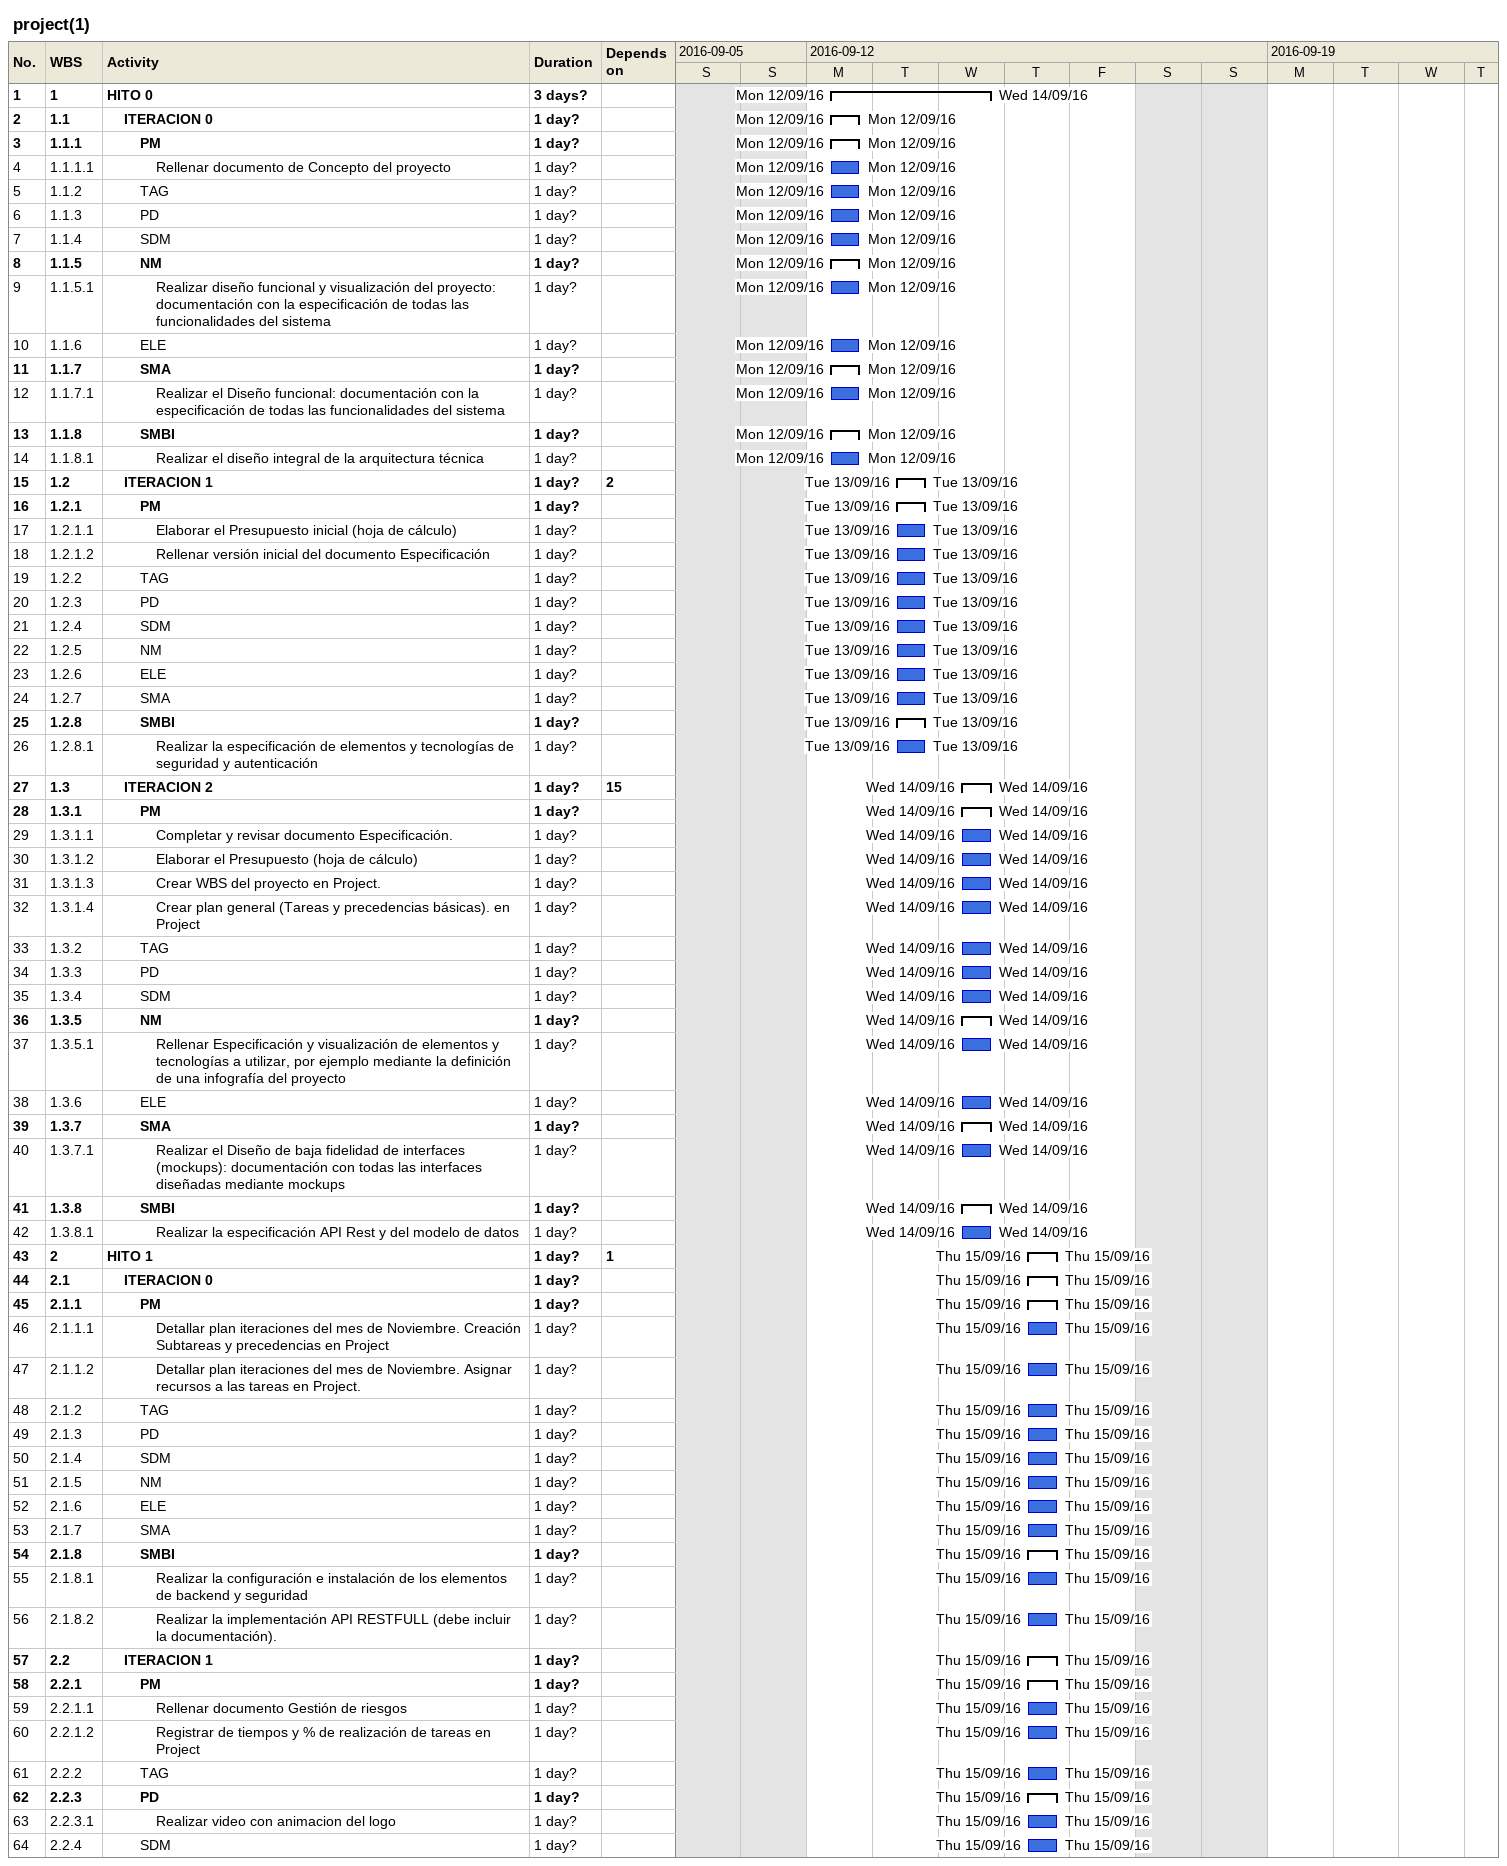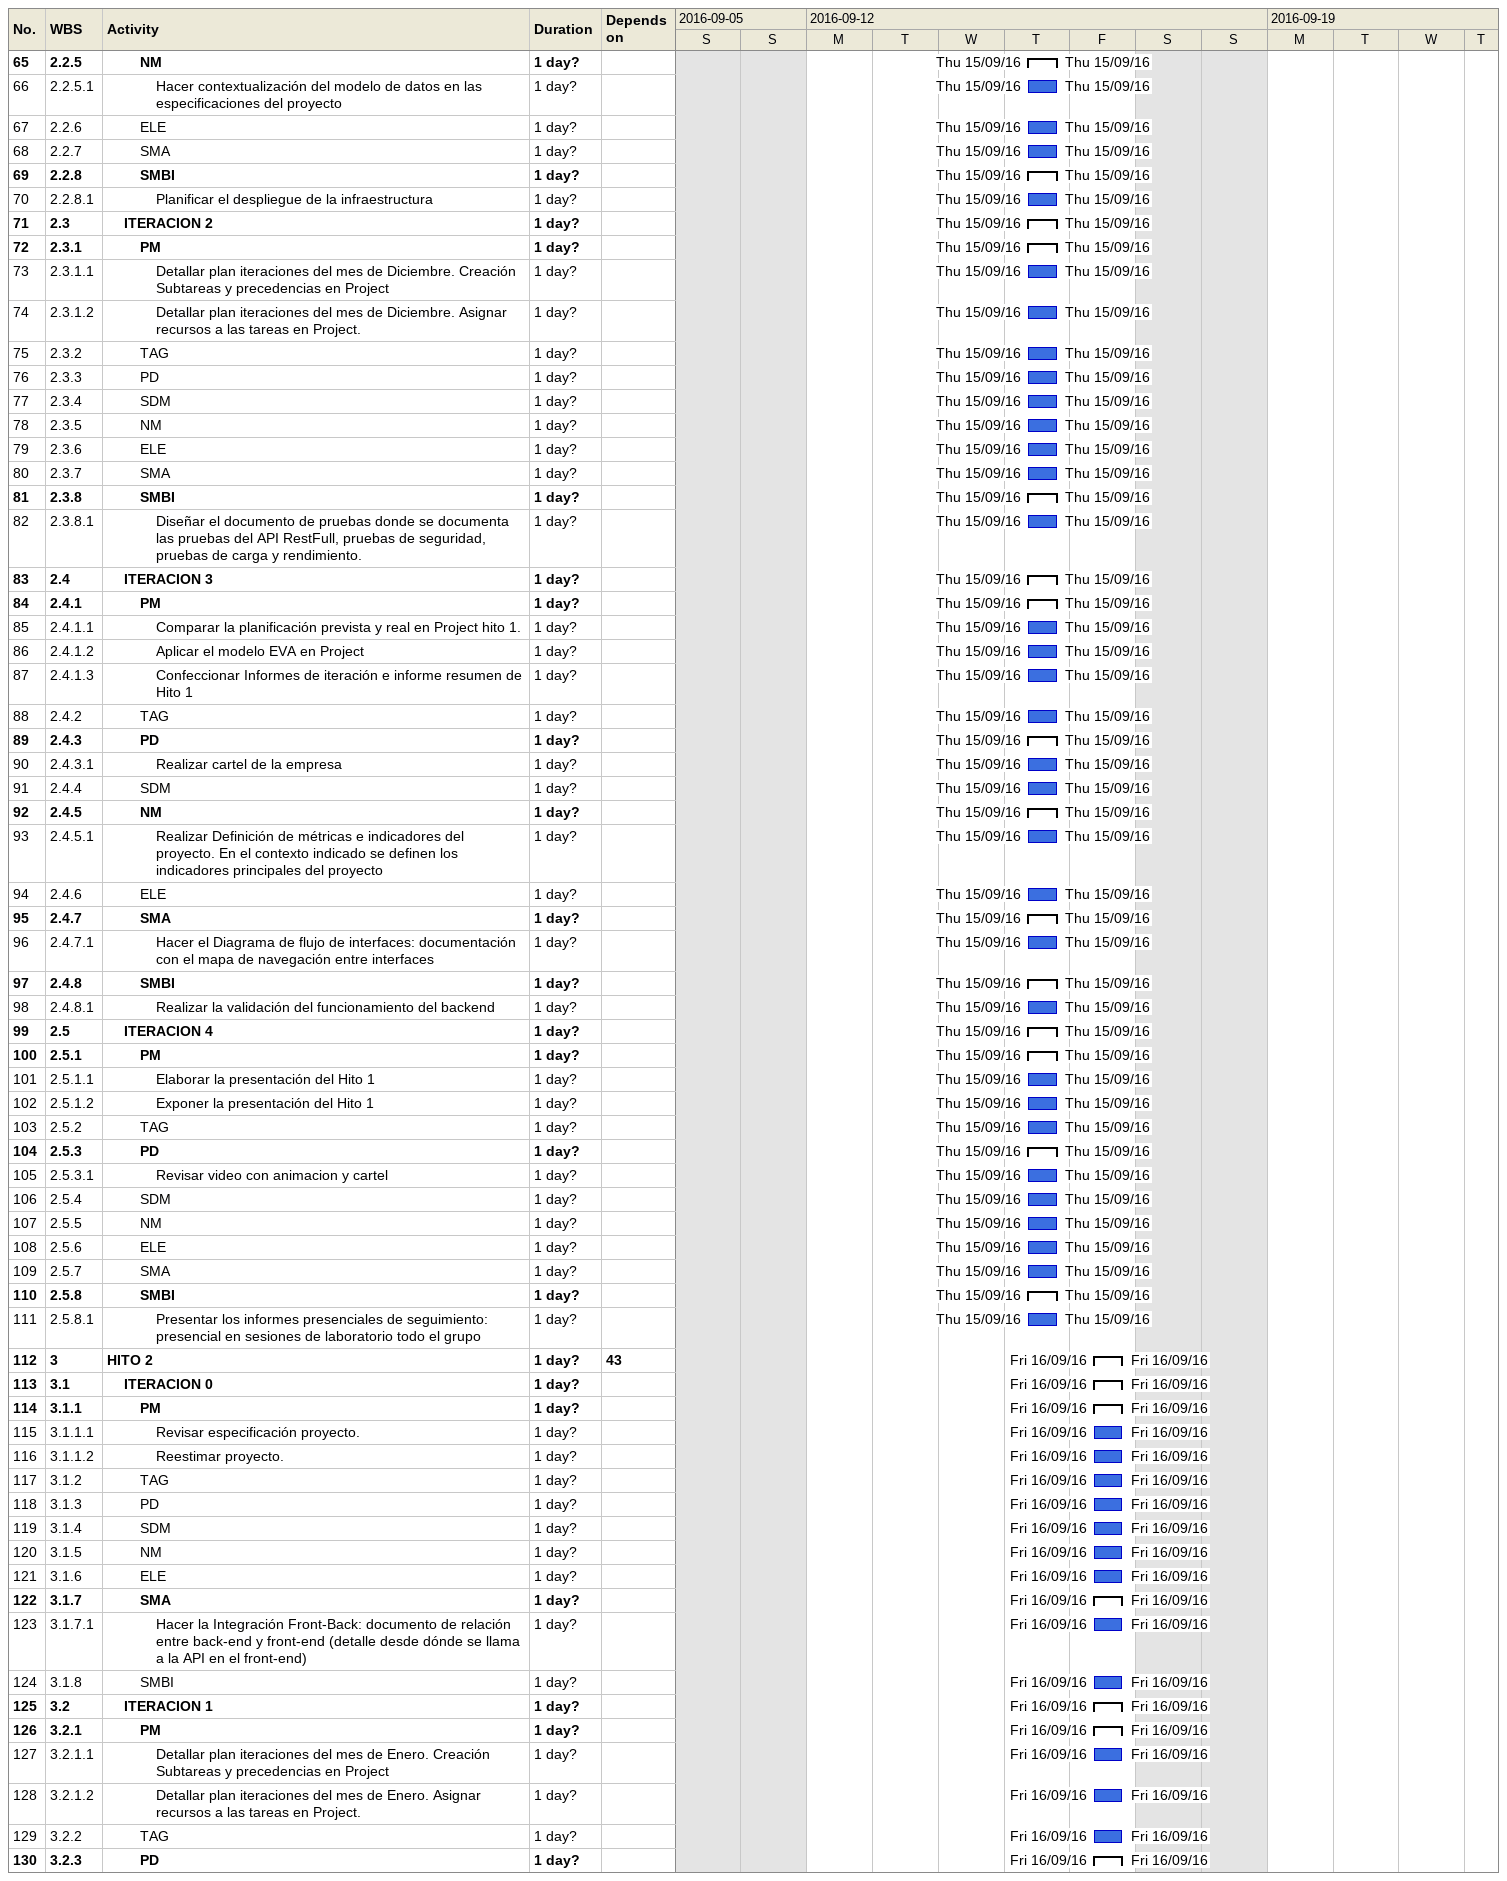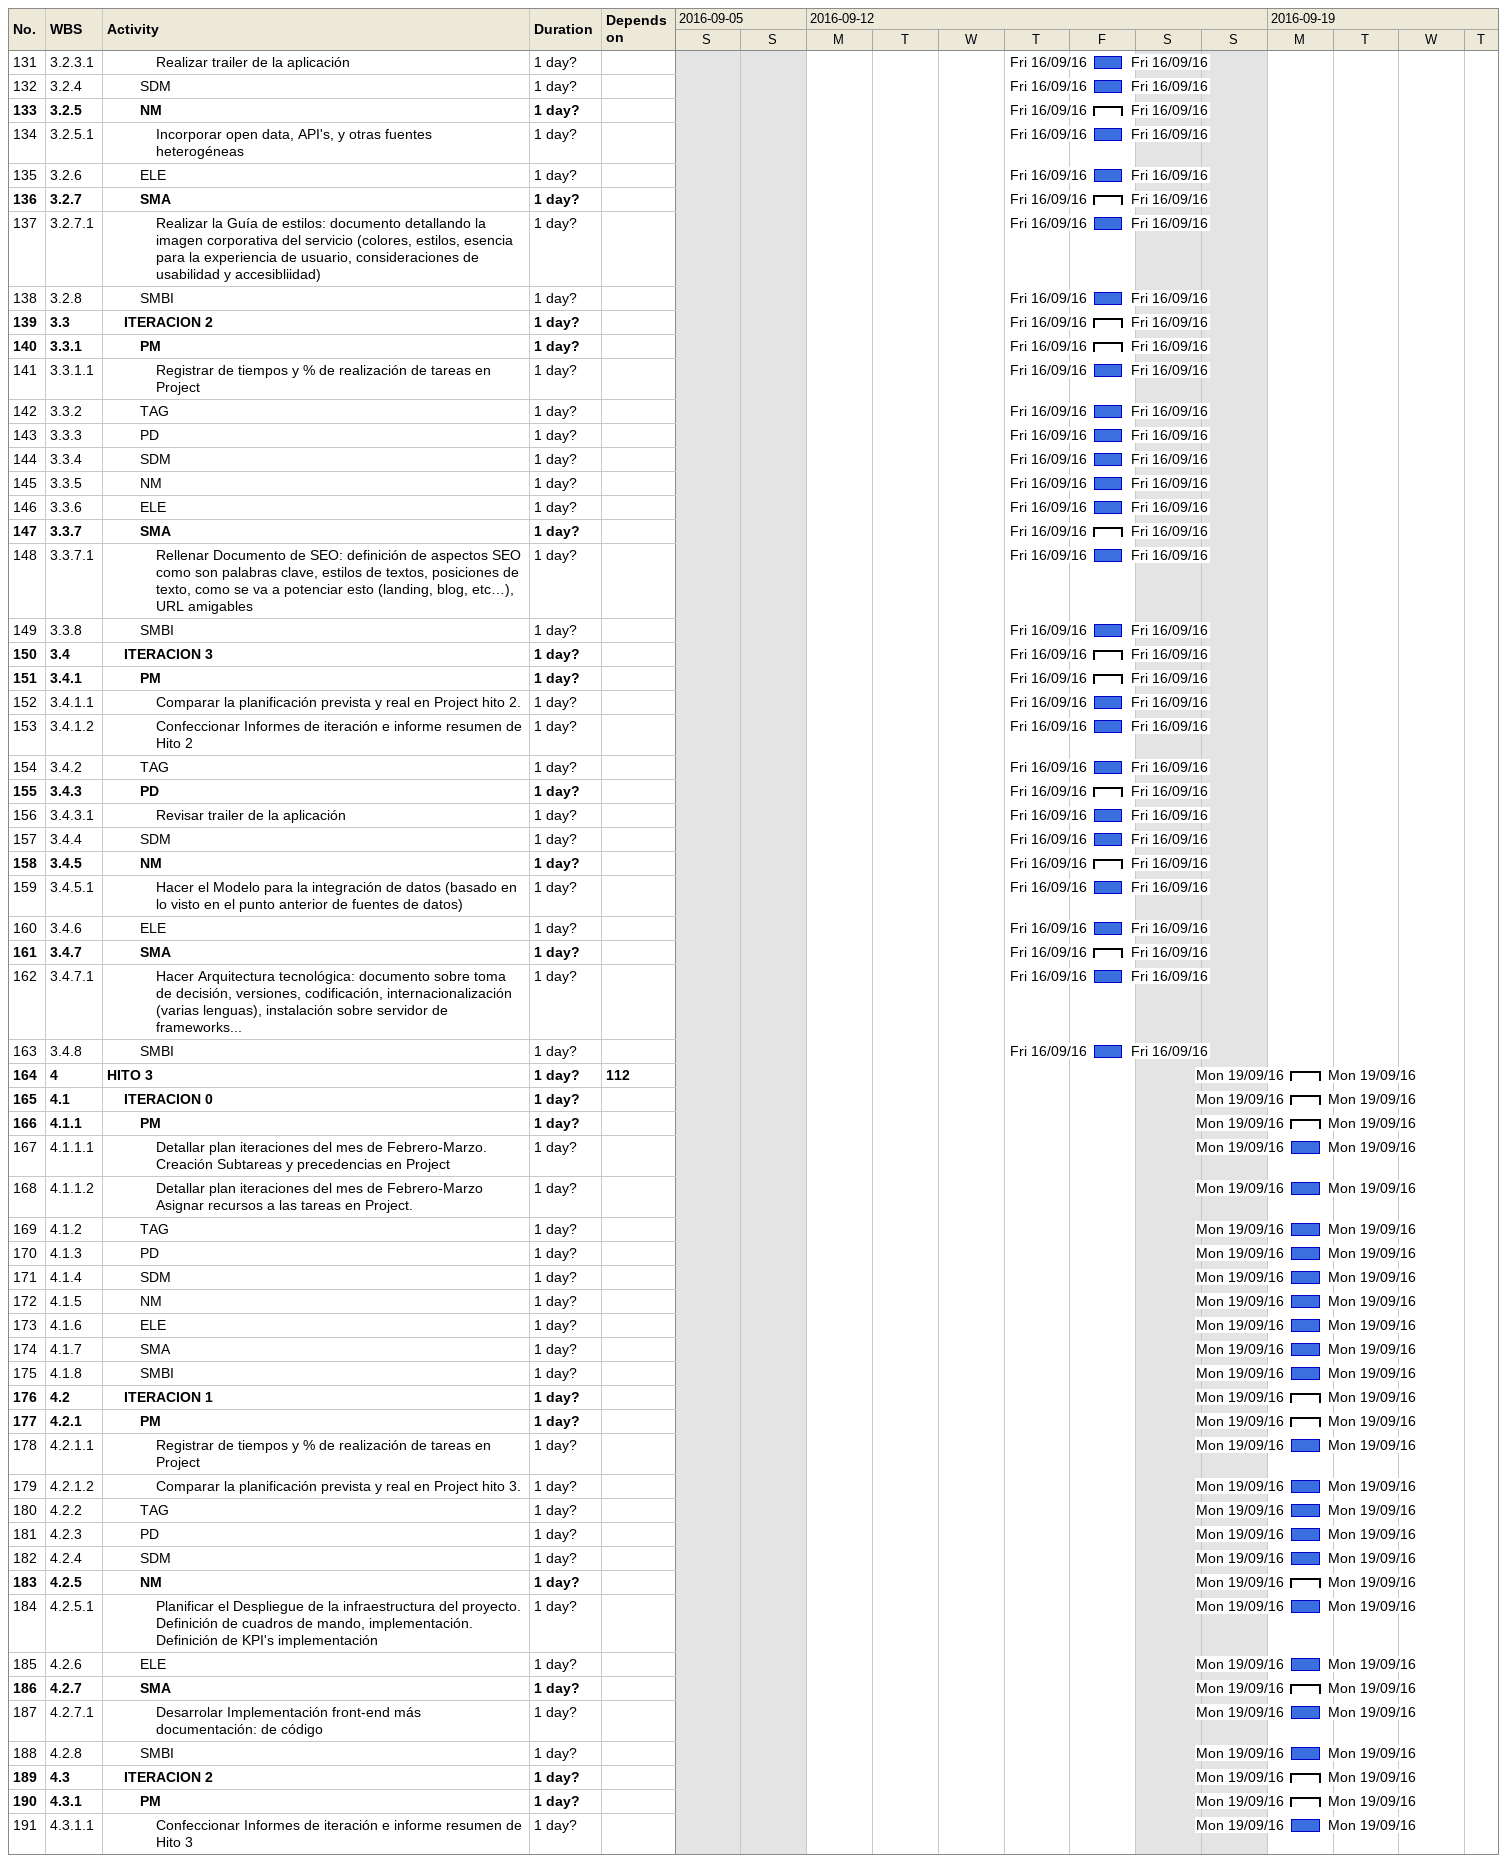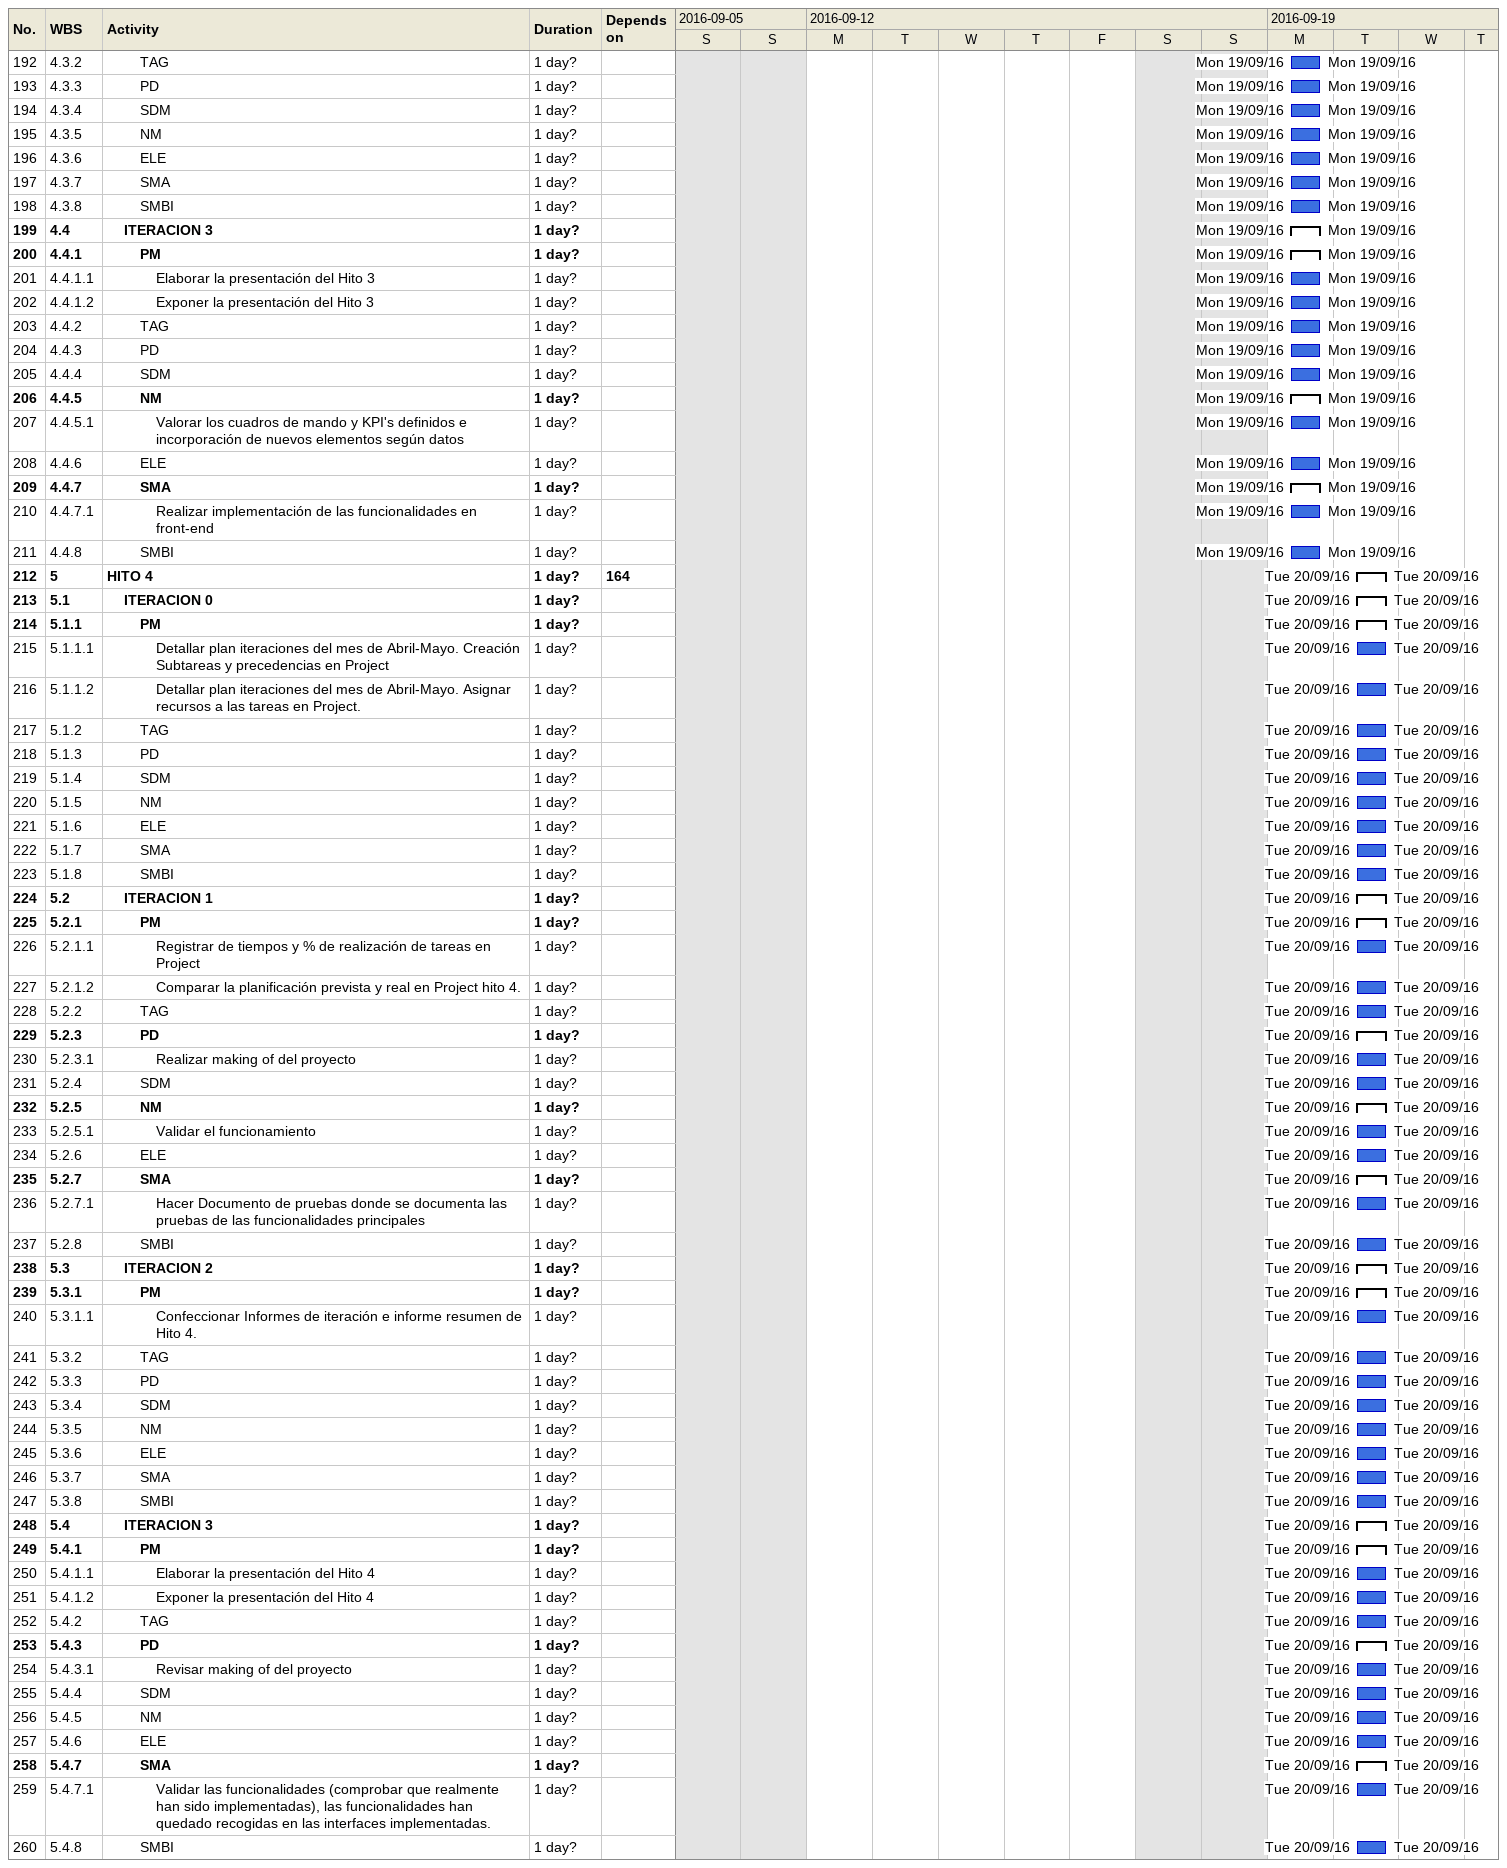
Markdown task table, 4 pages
project(1)

| ID | WBS | Task | Duration | Start | Finish | Predecessors |
|---|---|---|---|---|---|---|
| 1 | 1 | **HITO 0** | 3d? | 2016-09-12 | 2016-09-14 |  |
| 2 | 1.1 | **ITERACION 0** | 1d? | 2016-09-12 | 2016-09-12 |  |
| 3 | 1.1.1 | **PM** | 1d? | 2016-09-12 | 2016-09-12 |  |
| 4 | 1.1.1.1 | Rellenar documento de Concepto del proyecto | 1d? | 2016-09-12 | 2016-09-12 |  |
| 5 | 1.1.2 | TAG | 1d? | 2016-09-12 | 2016-09-12 |  |
| 6 | 1.1.3 | PD | 1d? | 2016-09-12 | 2016-09-12 |  |
| 7 | 1.1.4 | SDM | 1d? | 2016-09-12 | 2016-09-12 |  |
| 8 | 1.1.5 | **NM** | 1d? | 2016-09-12 | 2016-09-12 |  |
| 9 | 1.1.5.1 | Realizar diseño funcional y visualización del proyecto: documentación con la especificación de todas las funcionalidades del sistema | 1d? | 2016-09-12 | 2016-09-12 |  |
| 10 | 1.1.6 | ELE | 1d? | 2016-09-12 | 2016-09-12 |  |
| 11 | 1.1.7 | **SMA** | 1d? | 2016-09-12 | 2016-09-12 |  |
| 12 | 1.1.7.1 | Realizar el Diseño funcional: documentación con la especificación de todas las funcionalidades del sistema | 1d? | 2016-09-12 | 2016-09-12 |  |
| 13 | 1.1.8 | **SMBI** | 1d? | 2016-09-12 | 2016-09-12 |  |
| 14 | 1.1.8.1 | Realizar el diseño integral de la arquitectura técnica | 1d? | 2016-09-12 | 2016-09-12 |  |
| 15 | 1.2 | **ITERACION 1** | 1d? | 2016-09-13 | 2016-09-13 | 2 |
| 16 | 1.2.1 | **PM** | 1d? | 2016-09-13 | 2016-09-13 |  |
| 17 | 1.2.1.1 | Elaborar el Presupuesto inicial (hoja de cálculo) | 1d? | 2016-09-13 | 2016-09-13 |  |
| 18 | 1.2.1.2 | Rellenar versión inicial del documento Especificación | 1d? | 2016-09-13 | 2016-09-13 |  |
| 19 | 1.2.2 | TAG | 1d? | 2016-09-13 | 2016-09-13 |  |
| 20 | 1.2.3 | PD | 1d? | 2016-09-13 | 2016-09-13 |  |
| 21 | 1.2.4 | SDM | 1d? | 2016-09-13 | 2016-09-13 |  |
| 22 | 1.2.5 | NM | 1d? | 2016-09-13 | 2016-09-13 |  |
| 23 | 1.2.6 | ELE | 1d? | 2016-09-13 | 2016-09-13 |  |
| 24 | 1.2.7 | SMA | 1d? | 2016-09-13 | 2016-09-13 |  |
| 25 | 1.2.8 | **SMBI** | 1d? | 2016-09-13 | 2016-09-13 |  |
| 26 | 1.2.8.1 | Realizar la especificación de elementos y tecnologías de seguridad y autenticación | 1d? | 2016-09-13 | 2016-09-13 |  |
| 27 | 1.3 | **ITERACION 2** | 1d? | 2016-09-14 | 2016-09-14 | 15 |
| 28 | 1.3.1 | **PM** | 1d? | 2016-09-14 | 2016-09-14 |  |
| 29 | 1.3.1.1 | Completar y revisar documento Especificación. | 1d? | 2016-09-14 | 2016-09-14 |  |
| 30 | 1.3.1.2 | Elaborar el Presupuesto (hoja de cálculo) | 1d? | 2016-09-14 | 2016-09-14 |  |
| 31 | 1.3.1.3 | Crear WBS del proyecto en Project. | 1d? | 2016-09-14 | 2016-09-14 |  |
| 32 | 1.3.1.4 | Crear plan general (Tareas y precedencias básicas). en Project | 1d? | 2016-09-14 | 2016-09-14 |  |
| 33 | 1.3.2 | TAG | 1d? | 2016-09-14 | 2016-09-14 |  |
| 34 | 1.3.3 | PD | 1d? | 2016-09-14 | 2016-09-14 |  |
| 35 | 1.3.4 | SDM | 1d? | 2016-09-14 | 2016-09-14 |  |
| 36 | 1.3.5 | **NM** | 1d? | 2016-09-14 | 2016-09-14 |  |
| 37 | 1.3.5.1 | Rellenar Especificación y visualización de elementos y tecnologías a utilizar, por ejemplo mediante la definición de una infografía del proyecto | 1d? | 2016-09-14 | 2016-09-14 |  |
| 38 | 1.3.6 | ELE | 1d? | 2016-09-14 | 2016-09-14 |  |
| 39 | 1.3.7 | **SMA** | 1d? | 2016-09-14 | 2016-09-14 |  |
| 40 | 1.3.7.1 | Realizar el Diseño de baja fidelidad de interfaces (mockups): documentación con todas las interfaces diseñadas mediante mockups | 1d? | 2016-09-14 | 2016-09-14 |  |
| 41 | 1.3.8 | **SMBI** | 1d? | 2016-09-14 | 2016-09-14 |  |
| 42 | 1.3.8.1 | Realizar la especificación API Rest y del modelo de datos | 1d? | 2016-09-14 | 2016-09-14 |  |
| 43 | 2 | **HITO 1** | 1d? | 2016-09-15 | 2016-09-15 | 1 |
| 44 | 2.1 | **ITERACION 0** | 1d? | 2016-09-15 | 2016-09-15 |  |
| 45 | 2.1.1 | **PM** | 1d? | 2016-09-15 | 2016-09-15 |  |
| 46 | 2.1.1.1 | Detallar plan iteraciones del mes de Noviembre. Creación Subtareas y precedencias en Project | 1d? | 2016-09-15 | 2016-09-15 |  |
| 47 | 2.1.1.2 | Detallar plan iteraciones del mes de Noviembre. Asignar recursos a las tareas en Project. | 1d? | 2016-09-15 | 2016-09-15 |  |
| 48 | 2.1.2 | TAG | 1d? | 2016-09-15 | 2016-09-15 |  |
| 49 | 2.1.3 | PD | 1d? | 2016-09-15 | 2016-09-15 |  |
| 50 | 2.1.4 | SDM | 1d? | 2016-09-15 | 2016-09-15 |  |
| 51 | 2.1.5 | NM | 1d? | 2016-09-15 | 2016-09-15 |  |
| 52 | 2.1.6 | ELE | 1d? | 2016-09-15 | 2016-09-15 |  |
| 53 | 2.1.7 | SMA | 1d? | 2016-09-15 | 2016-09-15 |  |
| 54 | 2.1.8 | **SMBI** | 1d? | 2016-09-15 | 2016-09-15 |  |
| 55 | 2.1.8.1 | Realizar la configuración e instalación de los elementos de backend y seguridad | 1d? | 2016-09-15 | 2016-09-15 |  |
| 56 | 2.1.8.2 | Realizar la implementación API RESTFULL (debe incluir la documentación). | 1d? | 2016-09-15 | 2016-09-15 |  |
| 57 | 2.2 | **ITERACION 1** | 1d? | 2016-09-15 | 2016-09-15 |  |
| 58 | 2.2.1 | **PM** | 1d? | 2016-09-15 | 2016-09-15 |  |
| 59 | 2.2.1.1 | Rellenar documento Gestión de riesgos | 1d? | 2016-09-15 | 2016-09-15 |  |
| 60 | 2.2.1.2 | Registrar de tiempos y % de realización de tareas en Project | 1d? | 2016-09-15 | 2016-09-15 |  |
| 61 | 2.2.2 | TAG | 1d? | 2016-09-15 | 2016-09-15 |  |
| 62 | 2.2.3 | **PD** | 1d? | 2016-09-15 | 2016-09-15 |  |
| 63 | 2.2.3.1 | Realizar video con animacion del logo | 1d? | 2016-09-15 | 2016-09-15 |  |
| 64 | 2.2.4 | SDM | 1d? | 2016-09-15 | 2016-09-15 |  |
| 65 | 2.2.5 | **NM** | 1d? | 2016-09-15 | 2016-09-15 |  |
| 66 | 2.2.5.1 | Hacer contextualización del modelo de datos en las especificaciones del proyecto | 1d? | 2016-09-15 | 2016-09-15 |  |
| 67 | 2.2.6 | ELE | 1d? | 2016-09-15 | 2016-09-15 |  |
| 68 | 2.2.7 | SMA | 1d? | 2016-09-15 | 2016-09-15 |  |
| 69 | 2.2.8 | **SMBI** | 1d? | 2016-09-15 | 2016-09-15 |  |
| 70 | 2.2.8.1 | Planificar el despliegue de la infraestructura | 1d? | 2016-09-15 | 2016-09-15 |  |
| 71 | 2.3 | **ITERACION 2** | 1d? | 2016-09-15 | 2016-09-15 |  |
| 72 | 2.3.1 | **PM** | 1d? | 2016-09-15 | 2016-09-15 |  |
| 73 | 2.3.1.1 | Detallar plan iteraciones del mes de Diciembre. Creación Subtareas y precedencias en Project | 1d? | 2016-09-15 | 2016-09-15 |  |
| 74 | 2.3.1.2 | Detallar plan iteraciones del mes de Diciembre. Asignar recursos a las tareas en Project. | 1d? | 2016-09-15 | 2016-09-15 |  |
| 75 | 2.3.2 | TAG | 1d? | 2016-09-15 | 2016-09-15 |  |
| 76 | 2.3.3 | PD | 1d? | 2016-09-15 | 2016-09-15 |  |
| 77 | 2.3.4 | SDM | 1d? | 2016-09-15 | 2016-09-15 |  |
| 78 | 2.3.5 | NM | 1d? | 2016-09-15 | 2016-09-15 |  |
| 79 | 2.3.6 | ELE | 1d? | 2016-09-15 | 2016-09-15 |  |
| 80 | 2.3.7 | SMA | 1d? | 2016-09-15 | 2016-09-15 |  |
| 81 | 2.3.8 | **SMBI** | 1d? | 2016-09-15 | 2016-09-15 |  |
| 82 | 2.3.8.1 | Diseñar el documento de pruebas donde se documenta las pruebas del API RestFull, pruebas de seguridad, pruebas de carga y rendimiento. | 1d? | 2016-09-15 | 2016-09-15 |  |
| 83 | 2.4 | **ITERACION 3** | 1d? | 2016-09-15 | 2016-09-15 |  |
| 84 | 2.4.1 | **PM** | 1d? | 2016-09-15 | 2016-09-15 |  |
| 85 | 2.4.1.1 | Comparar la planificación prevista y real en Project hito 1. | 1d? | 2016-09-15 | 2016-09-15 |  |
| 86 | 2.4.1.2 | Aplicar el modelo EVA en Project | 1d? | 2016-09-15 | 2016-09-15 |  |
| 87 | 2.4.1.3 | Confeccionar Informes de iteración e informe resumen de Hito 1 | 1d? | 2016-09-15 | 2016-09-15 |  |
| 88 | 2.4.2 | TAG | 1d? | 2016-09-15 | 2016-09-15 |  |
| 89 | 2.4.3 | **PD** | 1d? | 2016-09-15 | 2016-09-15 |  |
| 90 | 2.4.3.1 | Realizar cartel de la empresa | 1d? | 2016-09-15 | 2016-09-15 |  |
| 91 | 2.4.4 | SDM | 1d? | 2016-09-15 | 2016-09-15 |  |
| 92 | 2.4.5 | **NM** | 1d? | 2016-09-15 | 2016-09-15 |  |
| 93 | 2.4.5.1 | Realizar Definición de métricas e indicadores del proyecto. En el contexto indicado se definen los indicadores principales del proyecto | 1d? | 2016-09-15 | 2016-09-15 |  |
| 94 | 2.4.6 | ELE | 1d? | 2016-09-15 | 2016-09-15 |  |
| 95 | 2.4.7 | **SMA** | 1d? | 2016-09-15 | 2016-09-15 |  |
| 96 | 2.4.7.1 | Hacer el Diagrama de flujo de interfaces: documentación con el mapa de navegación entre interfaces | 1d? | 2016-09-15 | 2016-09-15 |  |
| 97 | 2.4.8 | **SMBI** | 1d? | 2016-09-15 | 2016-09-15 |  |
| 98 | 2.4.8.1 | Realizar la validación del funcionamiento del backend | 1d? | 2016-09-15 | 2016-09-15 |  |
| 99 | 2.5 | **ITERACION 4** | 1d? | 2016-09-15 | 2016-09-15 |  |
| 100 | 2.5.1 | **PM** | 1d? | 2016-09-15 | 2016-09-15 |  |
| 101 | 2.5.1.1 | Elaborar la presentación del Hito 1 | 1d? | 2016-09-15 | 2016-09-15 |  |
| 102 | 2.5.1.2 | Exponer la presentación del Hito 1 | 1d? | 2016-09-15 | 2016-09-15 |  |
| 103 | 2.5.2 | TAG | 1d? | 2016-09-15 | 2016-09-15 |  |
| 104 | 2.5.3 | **PD** | 1d? | 2016-09-15 | 2016-09-15 |  |
| 105 | 2.5.3.1 | Revisar video con animacion y cartel | 1d? | 2016-09-15 | 2016-09-15 |  |
| 106 | 2.5.4 | SDM | 1d? | 2016-09-15 | 2016-09-15 |  |
| 107 | 2.5.5 | NM | 1d? | 2016-09-15 | 2016-09-15 |  |
| 108 | 2.5.6 | ELE | 1d? | 2016-09-15 | 2016-09-15 |  |
| 109 | 2.5.7 | SMA | 1d? | 2016-09-15 | 2016-09-15 |  |
| 110 | 2.5.8 | **SMBI** | 1d? | 2016-09-15 | 2016-09-15 |  |
| 111 | 2.5.8.1 | Presentar los informes presenciales de seguimiento: presencial en sesiones de laboratorio todo el grupo | 1d? | 2016-09-15 | 2016-09-15 |  |
| 112 | 3 | **HITO 2** | 1d? | 2016-09-16 | 2016-09-16 | 43 |
| 113 | 3.1 | **ITERACION 0** | 1d? | 2016-09-16 | 2016-09-16 |  |
| 114 | 3.1.1 | **PM** | 1d? | 2016-09-16 | 2016-09-16 |  |
| 115 | 3.1.1.1 | Revisar especificación proyecto. | 1d? | 2016-09-16 | 2016-09-16 |  |
| 116 | 3.1.1.2 | Reestimar proyecto. | 1d? | 2016-09-16 | 2016-09-16 |  |
| 117 | 3.1.2 | TAG | 1d? | 2016-09-16 | 2016-09-16 |  |
| 118 | 3.1.3 | PD | 1d? | 2016-09-16 | 2016-09-16 |  |
| 119 | 3.1.4 | SDM | 1d? | 2016-09-16 | 2016-09-16 |  |
| 120 | 3.1.5 | NM | 1d? | 2016-09-16 | 2016-09-16 |  |
| 121 | 3.1.6 | ELE | 1d? | 2016-09-16 | 2016-09-16 |  |
| 122 | 3.1.7 | **SMA** | 1d? | 2016-09-16 | 2016-09-16 |  |
| 123 | 3.1.7.1 | Hacer la Integración Front-Back: documento de relación entre back-end y front-end (detalle desde dónde se llama a la API en el front-end) | 1d? | 2016-09-16 | 2016-09-16 |  |
| 124 | 3.1.8 | SMBI | 1d? | 2016-09-16 | 2016-09-16 |  |
| 125 | 3.2 | **ITERACION 1** | 1d? | 2016-09-16 | 2016-09-16 |  |
| 126 | 3.2.1 | **PM** | 1d? | 2016-09-16 | 2016-09-16 |  |
| 127 | 3.2.1.1 | Detallar plan iteraciones del mes de Enero. Creación Subtareas y precedencias en Project | 1d? | 2016-09-16 | 2016-09-16 |  |
| 128 | 3.2.1.2 | Detallar plan iteraciones del mes de Enero. Asignar recursos a las tareas en Project. | 1d? | 2016-09-16 | 2016-09-16 |  |
| 129 | 3.2.2 | TAG | 1d? | 2016-09-16 | 2016-09-16 |  |
| 130 | 3.2.3 | **PD** | 1d? | 2016-09-16 | 2016-09-16 |  |
| 131 | 3.2.3.1 | Realizar trailer de la aplicación | 1d? | 2016-09-16 | 2016-09-16 |  |
| 132 | 3.2.4 | SDM | 1d? | 2016-09-16 | 2016-09-16 |  |
| 133 | 3.2.5 | **NM** | 1d? | 2016-09-16 | 2016-09-16 |  |
| 134 | 3.2.5.1 | Incorporar open data, API's, y otras fuentes heterogéneas | 1d? | 2016-09-16 | 2016-09-16 |  |
| 135 | 3.2.6 | ELE | 1d? | 2016-09-16 | 2016-09-16 |  |
| 136 | 3.2.7 | **SMA** | 1d? | 2016-09-16 | 2016-09-16 |  |
| 137 | 3.2.7.1 | Realizar la Guía de estilos: documento detallando la imagen corporativa del servicio (colores, estilos, esencia para la experiencia de usuario, consideraciones de usabilidad y accesibliidad) | 1d? | 2016-09-16 | 2016-09-16 |  |
| 138 | 3.2.8 | SMBI | 1d? | 2016-09-16 | 2016-09-16 |  |
| 139 | 3.3 | **ITERACION 2** | 1d? | 2016-09-16 | 2016-09-16 |  |
| 140 | 3.3.1 | **PM** | 1d? | 2016-09-16 | 2016-09-16 |  |
| 141 | 3.3.1.1 | Registrar de tiempos y % de realización de tareas en Project | 1d? | 2016-09-16 | 2016-09-16 |  |
| 142 | 3.3.2 | TAG | 1d? | 2016-09-16 | 2016-09-16 |  |
| 143 | 3.3.3 | PD | 1d? | 2016-09-16 | 2016-09-16 |  |
| 144 | 3.3.4 | SDM | 1d? | 2016-09-16 | 2016-09-16 |  |
| 145 | 3.3.5 | NM | 1d? | 2016-09-16 | 2016-09-16 |  |
| 146 | 3.3.6 | ELE | 1d? | 2016-09-16 | 2016-09-16 |  |
| 147 | 3.3.7 | **SMA** | 1d? | 2016-09-16 | 2016-09-16 |  |
| 148 | 3.3.7.1 | Rellenar Documento de SEO: definición de aspectos SEO como son palabras clave, estilos de textos, posiciones de texto, como se va a potenciar esto (landing, blog, etc…), URL amigables | 1d? | 2016-09-16 | 2016-09-16 |  |
| 149 | 3.3.8 | SMBI | 1d? | 2016-09-16 | 2016-09-16 |  |
| 150 | 3.4 | **ITERACION 3** | 1d? | 2016-09-16 | 2016-09-16 |  |
| 151 | 3.4.1 | **PM** | 1d? | 2016-09-16 | 2016-09-16 |  |
| 152 | 3.4.1.1 | Comparar la planificación prevista y real en Project hito 2. | 1d? | 2016-09-16 | 2016-09-16 |  |
| 153 | 3.4.1.2 | Confeccionar Informes de iteración e informe resumen de Hito 2 | 1d? | 2016-09-16 | 2016-09-16 |  |
| 154 | 3.4.2 | TAG | 1d? | 2016-09-16 | 2016-09-16 |  |
| 155 | 3.4.3 | **PD** | 1d? | 2016-09-16 | 2016-09-16 |  |
| 156 | 3.4.3.1 | Revisar trailer de la aplicación | 1d? | 2016-09-16 | 2016-09-16 |  |
| 157 | 3.4.4 | SDM | 1d? | 2016-09-16 | 2016-09-16 |  |
| 158 | 3.4.5 | **NM** | 1d? | 2016-09-16 | 2016-09-16 |  |
| 159 | 3.4.5.1 | Hacer el Modelo para la integración de datos (basado en lo visto en el punto anterior de fuentes de datos) | 1d? | 2016-09-16 | 2016-09-16 |  |
| 160 | 3.4.6 | ELE | 1d? | 2016-09-16 | 2016-09-16 |  |
| 161 | 3.4.7 | **SMA** | 1d? | 2016-09-16 | 2016-09-16 |  |
| 162 | 3.4.7.1 | Hacer Arquitectura tecnológica: documento sobre toma de decisión, versiones, codificación, internacionalización (varias lenguas), instalación sobre servidor de frameworks... | 1d? | 2016-09-16 | 2016-09-16 |  |
| 163 | 3.4.8 | SMBI | 1d? | 2016-09-16 | 2016-09-16 |  |
| 164 | 4 | **HITO 3** | 1d? | 2016-09-19 | 2016-09-19 | 112 |
| 165 | 4.1 | **ITERACION 0** | 1d? | 2016-09-19 | 2016-09-19 |  |
| 166 | 4.1.1 | **PM** | 1d? | 2016-09-19 | 2016-09-19 |  |
| 167 | 4.1.1.1 | Detallar plan iteraciones del mes de Febrero-Marzo. Creación Subtareas y precedencias en Project | 1d? | 2016-09-19 | 2016-09-19 |  |
| 168 | 4.1.1.2 | Detallar plan iteraciones del mes de Febrero-Marzo Asignar recursos a las tareas en Project. | 1d? | 2016-09-19 | 2016-09-19 |  |
| 169 | 4.1.2 | TAG | 1d? | 2016-09-19 | 2016-09-19 |  |
| 170 | 4.1.3 | PD | 1d? | 2016-09-19 | 2016-09-19 |  |
| 171 | 4.1.4 | SDM | 1d? | 2016-09-19 | 2016-09-19 |  |
| 172 | 4.1.5 | NM | 1d? | 2016-09-19 | 2016-09-19 |  |
| 173 | 4.1.6 | ELE | 1d? | 2016-09-19 | 2016-09-19 |  |
| 174 | 4.1.7 | SMA | 1d? | 2016-09-19 | 2016-09-19 |  |
| 175 | 4.1.8 | SMBI | 1d? | 2016-09-19 | 2016-09-19 |  |
| 176 | 4.2 | **ITERACION 1** | 1d? | 2016-09-19 | 2016-09-19 |  |
| 177 | 4.2.1 | **PM** | 1d? | 2016-09-19 | 2016-09-19 |  |
| 178 | 4.2.1.1 | Registrar de tiempos y % de realización de tareas en Project | 1d? | 2016-09-19 | 2016-09-19 |  |
| 179 | 4.2.1.2 | Comparar la planificación prevista y real en Project hito 3. | 1d? | 2016-09-19 | 2016-09-19 |  |
| 180 | 4.2.2 | TAG | 1d? | 2016-09-19 | 2016-09-19 |  |
| 181 | 4.2.3 | PD | 1d? | 2016-09-19 | 2016-09-19 |  |
| 182 | 4.2.4 | SDM | 1d? | 2016-09-19 | 2016-09-19 |  |
| 183 | 4.2.5 | **NM** | 1d? | 2016-09-19 | 2016-09-19 |  |
| 184 | 4.2.5.1 | Planificar el Despliegue de la infraestructura del proyecto. Definición de cuadros de mando, implementación. Definición de KPI's implementación | 1d? | 2016-09-19 | 2016-09-19 |  |
| 185 | 4.2.6 | ELE | 1d? | 2016-09-19 | 2016-09-19 |  |
| 186 | 4.2.7 | **SMA** | 1d? | 2016-09-19 | 2016-09-19 |  |
| 187 | 4.2.7.1 | Desarrolar Implementación front-end más documentación: de código | 1d? | 2016-09-19 | 2016-09-19 |  |
| 188 | 4.2.8 | SMBI | 1d? | 2016-09-19 | 2016-09-19 |  |
| 189 | 4.3 | **ITERACION 2** | 1d? | 2016-09-19 | 2016-09-19 |  |
| 190 | 4.3.1 | **PM** | 1d? | 2016-09-19 | 2016-09-19 |  |
| 191 | 4.3.1.1 | Confeccionar Informes de iteración e informe resumen de Hito 3 | 1d? | 2016-09-19 | 2016-09-19 |  |
| 192 | 4.3.2 | TAG | 1d? | 2016-09-19 | 2016-09-19 |  |
| 193 | 4.3.3 | PD | 1d? | 2016-09-19 | 2016-09-19 |  |
| 194 | 4.3.4 | SDM | 1d? | 2016-09-19 | 2016-09-19 |  |
| 195 | 4.3.5 | NM | 1d? | 2016-09-19 | 2016-09-19 |  |
| 196 | 4.3.6 | ELE | 1d? | 2016-09-19 | 2016-09-19 |  |
| 197 | 4.3.7 | SMA | 1d? | 2016-09-19 | 2016-09-19 |  |
| 198 | 4.3.8 | SMBI | 1d? | 2016-09-19 | 2016-09-19 |  |
| 199 | 4.4 | **ITERACION 3** | 1d? | 2016-09-19 | 2016-09-19 |  |
| 200 | 4.4.1 | **PM** | 1d? | 2016-09-19 | 2016-09-19 |  |
| 201 | 4.4.1.1 | Elaborar la presentación del Hito 3 | 1d? | 2016-09-19 | 2016-09-19 |  |
| 202 | 4.4.1.2 | Exponer la presentación del Hito 3 | 1d? | 2016-09-19 | 2016-09-19 |  |
| 203 | 4.4.2 | TAG | 1d? | 2016-09-19 | 2016-09-19 |  |
| 204 | 4.4.3 | PD | 1d? | 2016-09-19 | 2016-09-19 |  |
| 205 | 4.4.4 | SDM | 1d? | 2016-09-19 | 2016-09-19 |  |
| 206 | 4.4.5 | **NM** | 1d? | 2016-09-19 | 2016-09-19 |  |
| 207 | 4.4.5.1 | Valorar los cuadros de mando y KPI's definidos e incorporación de nuevos elementos según datos | 1d? | 2016-09-19 | 2016-09-19 |  |
| 208 | 4.4.6 | ELE | 1d? | 2016-09-19 | 2016-09-19 |  |
| 209 | 4.4.7 | **SMA** | 1d? | 2016-09-19 | 2016-09-19 |  |
| 210 | 4.4.7.1 | Realizar implementación de las funcionalidades en front-end | 1d? | 2016-09-19 | 2016-09-19 |  |
| 211 | 4.4.8 | SMBI | 1d? | 2016-09-19 | 2016-09-19 |  |
| 212 | 5 | **HITO 4** | 1d? | 2016-09-20 | 2016-09-20 | 164 |
| 213 | 5.1 | **ITERACION 0** | 1d? | 2016-09-20 | 2016-09-20 |  |
| 214 | 5.1.1 | **PM** | 1d? | 2016-09-20 | 2016-09-20 |  |
| 215 | 5.1.1.1 | Detallar plan iteraciones del mes de Abril-Mayo. Creación Subtareas y precedencias en Project | 1d? | 2016-09-20 | 2016-09-20 |  |
| 216 | 5.1.1.2 | Detallar plan iteraciones del mes de Abril-Mayo. Asignar recursos a las tareas en Project. | 1d? | 2016-09-20 | 2016-09-20 |  |
| 217 | 5.1.2 | TAG | 1d? | 2016-09-20 | 2016-09-20 |  |
| 218 | 5.1.3 | PD | 1d? | 2016-09-20 | 2016-09-20 |  |
| 219 | 5.1.4 | SDM | 1d? | 2016-09-20 | 2016-09-20 |  |
| 220 | 5.1.5 | NM | 1d? | 2016-09-20 | 2016-09-20 |  |
| 221 | 5.1.6 | ELE | 1d? | 2016-09-20 | 2016-09-20 |  |
| 222 | 5.1.7 | SMA | 1d? | 2016-09-20 | 2016-09-20 |  |
| 223 | 5.1.8 | SMBI | 1d? | 2016-09-20 | 2016-09-20 |  |
| 224 | 5.2 | **ITERACION 1** | 1d? | 2016-09-20 | 2016-09-20 |  |
| 225 | 5.2.1 | **PM** | 1d? | 2016-09-20 | 2016-09-20 |  |
| 226 | 5.2.1.1 | Registrar de tiempos y % de realización de tareas en Project | 1d? | 2016-09-20 | 2016-09-20 |  |
| 227 | 5.2.1.2 | Comparar la planificación prevista y real en Project hito 4. | 1d? | 2016-09-20 | 2016-09-20 |  |
| 228 | 5.2.2 | TAG | 1d? | 2016-09-20 | 2016-09-20 |  |
| 229 | 5.2.3 | **PD** | 1d? | 2016-09-20 | 2016-09-20 |  |
| 230 | 5.2.3.1 | Realizar making of del proyecto | 1d? | 2016-09-20 | 2016-09-20 |  |
| 231 | 5.2.4 | SDM | 1d? | 2016-09-20 | 2016-09-20 |  |
| 232 | 5.2.5 | **NM** | 1d? | 2016-09-20 | 2016-09-20 |  |
| 233 | 5.2.5.1 | Validar el funcionamiento | 1d? | 2016-09-20 | 2016-09-20 |  |
| 234 | 5.2.6 | ELE | 1d? | 2016-09-20 | 2016-09-20 |  |
| 235 | 5.2.7 | **SMA** | 1d? | 2016-09-20 | 2016-09-20 |  |
| 236 | 5.2.7.1 | Hacer Documento de pruebas donde se documenta las pruebas de las funcionalidades principales | 1d? | 2016-09-20 | 2016-09-20 |  |
| 237 | 5.2.8 | SMBI | 1d? | 2016-09-20 | 2016-09-20 |  |
| 238 | 5.3 | **ITERACION 2** | 1d? | 2016-09-20 | 2016-09-20 |  |
| 239 | 5.3.1 | **PM** | 1d? | 2016-09-20 | 2016-09-20 |  |
| 240 | 5.3.1.1 | Confeccionar Informes de iteración e informe resumen de Hito 4. | 1d? | 2016-09-20 | 2016-09-20 |  |
| 241 | 5.3.2 | TAG | 1d? | 2016-09-20 | 2016-09-20 |  |
| 242 | 5.3.3 | PD | 1d? | 2016-09-20 | 2016-09-20 |  |
| 243 | 5.3.4 | SDM | 1d? | 2016-09-20 | 2016-09-20 |  |
| 244 | 5.3.5 | NM | 1d? | 2016-09-20 | 2016-09-20 |  |
| 245 | 5.3.6 | ELE | 1d? | 2016-09-20 | 2016-09-20 |  |
| 246 | 5.3.7 | SMA | 1d? | 2016-09-20 | 2016-09-20 |  |
| 247 | 5.3.8 | SMBI | 1d? | 2016-09-20 | 2016-09-20 |  |
| 248 | 5.4 | **ITERACION 3** | 1d? | 2016-09-20 | 2016-09-20 |  |
| 249 | 5.4.1 | **PM** | 1d? | 2016-09-20 | 2016-09-20 |  |
| 250 | 5.4.1.1 | Elaborar la presentación del Hito 4 | 1d? | 2016-09-20 | 2016-09-20 |  |
| 251 | 5.4.1.2 | Exponer la presentación del Hito 4 | 1d? | 2016-09-20 | 2016-09-20 |  |
| 252 | 5.4.2 | TAG | 1d? | 2016-09-20 | 2016-09-20 |  |
| 253 | 5.4.3 | **PD** | 1d? | 2016-09-20 | 2016-09-20 |  |
| 254 | 5.4.3.1 | Revisar making of del proyecto | 1d? | 2016-09-20 | 2016-09-20 |  |
| 255 | 5.4.4 | SDM | 1d? | 2016-09-20 | 2016-09-20 |  |
| 256 | 5.4.5 | NM | 1d? | 2016-09-20 | 2016-09-20 |  |
| 257 | 5.4.6 | ELE | 1d? | 2016-09-20 | 2016-09-20 |  |
| 258 | 5.4.7 | **SMA** | 1d? | 2016-09-20 | 2016-09-20 |  |
| 259 | 5.4.7.1 | Validar las funcionalidades (comprobar que realmente han sido implementadas), las funcionalidades han quedado recogidas en las interfaces implementadas. | 1d? | 2016-09-20 | 2016-09-20 |  |
| 260 | 5.4.8 | SMBI | 1d? | 2016-09-20 | 2016-09-20 |  |
